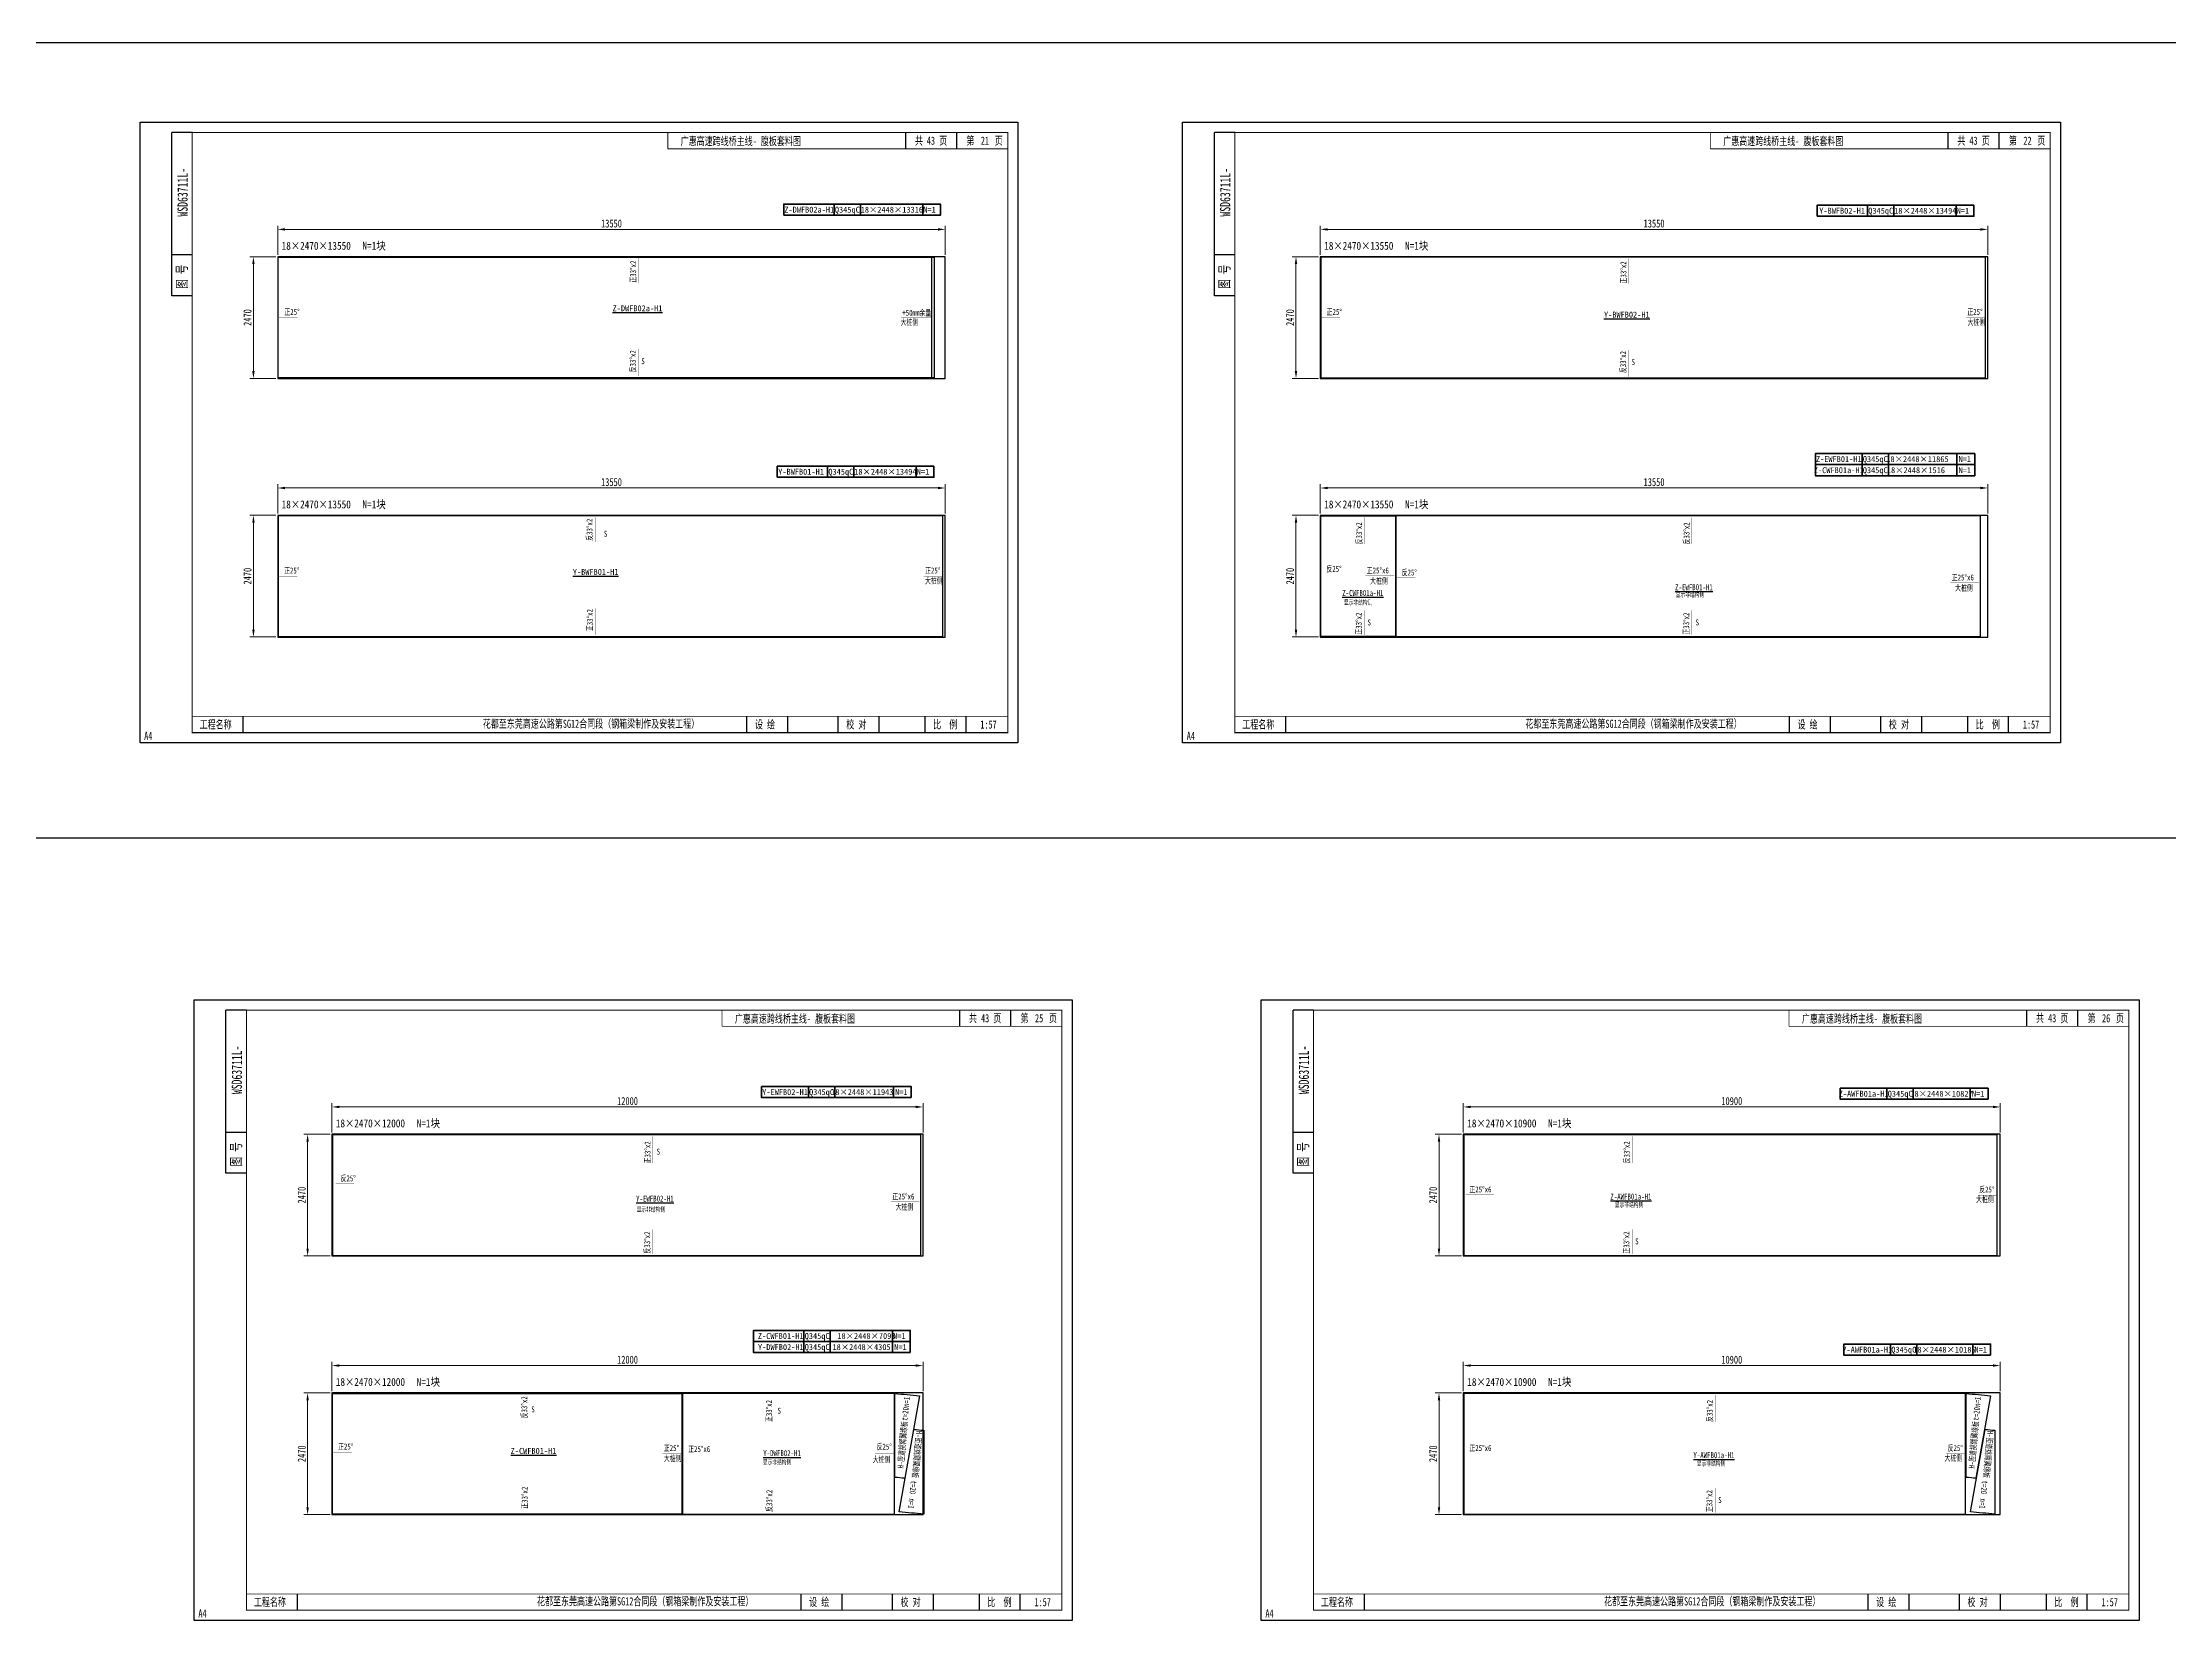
# Model space of a CAD drawing. Extents: x 1629247 to 2251351, y -601856 to -65897.
# Drawn here: x 1888018 to 1931191, y -531336 to -499301 of the extents above; entities that cross this region are included whole.
import ezdxf
from ezdxf.enums import TextEntityAlignment as Align

# ---------------------------------------------------------------- set-up
doc = ezdxf.new("R2010")
doc.units = 0
doc.header["$LTSCALE"] = 2
doc.header["$MEASUREMENT"] = 0
doc.header["$PDMODE"] = 35
doc.header["$PDSIZE"] = 50
doc.linetypes.add('PHANTOM', pattern=[63.5, 31.75, -6.35, 6.35, -6.35, 6.35, -6.35])
doc.layers.get('0').update_dxf_attribs({"linetype": 'CONTINUOUS'})
doc.layers.get('Defpoints').update_dxf_attribs({"linetype": 'CONTINUOUS'})
doc.layers.add('1图框轮廓', color=7, linetype='CONTINUOUS', lineweight=35)
doc.layers.add('标注层', color=3, linetype='CONTINUOUS', lineweight=13)
for name, color, linetype in [('A3', 7, 'CONTINUOUS'), ('txt', 4, 'CONTINUOUS'), ('顶板', 1, 'CONTINUOUS')]:
    doc.layers.add(name, color=color, linetype=linetype)
doc.styles.add('仿宋', font='仿宋_GB2312_1.ttf', dxfattribs={"width": 0.7})
doc.dimstyles.new('标准标注样式-60', dxfattribs={"dimscale": 60, "dimtxt": 2.7, "dimasz": 2.5, "dimexe": 1.25, "dimexo": 0.625, "dimtad": 1, "dimdec": 0, "dimdsep": 46, "dimtxsty": '仿宋', "dimcen": 2.5, "dimclrd": 3, "dimclre": 3, "dimclrt": 4, "dimazin": 0, "dimtfac": 1, "dimtdec": 0, "dimtmove": 0, "dimatfit": 3, "dimfxl": 1.25, "dimlwd": 13, "dimlwe": 13, "dimarcsym": 0})

# ---------------------------------------------------------------- blocks, each defined once
blk = doc.blocks.new('tukuangA4-')
at = {"layer": 'A3'}
for p, q in [((537, 7565), (537, 10327)), ((882, 10327), (537, 10327)), ((12951, 10051), (12951, 10327)), ((13814, 10051), (13814, 10327)), ((882, 8256), (537, 8256)), ((882, 7565), (537, 7565)), ((1745, 173), (1745, 449)), ((10266, 173), (10266, 449)), ((10957, 173), (10957, 449)), ((11811, 173), (11811, 449)), ((12502, 173), (12502, 449)), ((13280, 173), (13280, 449)), ((13971, 173), (13971, 449))]:
    blk.add_line(p, q, dxfattribs=at)
blk.add_lwpolyline([(14850, 10500), (14850, 0), (0, 0), (0, 10500)], close=True, dxfattribs=at)
for points, const_width in [([(882, 10327), (14677, 10327), (14677, 173), (882, 173), (882, 10327)], 17.3), ([(8927, 10051), (8927, 10327)], 13.8), ([(8927, 10051), (14677, 10051)], 13.8), ([(882, 449), (14677, 449)], 13.8)]:
    blk.add_lwpolyline(points, dxfattribs=dict(at, const_width=const_width))
at = {"layer": 'A3', "color": 7, "linetype": 'Continuous', "style": '仿宋', "width": 0.7}
for s, p in [('共    页', (13106, 10120)), ('第     页', (13977, 10120)), ('工程名称', (1009, 242)), ('花都至东莞高速公路第SG12合同段（钢箱梁制作及安装工程）', (5798, 255)), ('设 绘', (10401, 242)), ('校 对', (11946, 242)), ('比  例', (13415, 242))]:
    blk.add_text(s, height=138.1, dxfattribs=at).set_placement(p)
blk.add_text('WSD63711L-', height=172.6, rotation=90, dxfattribs=at).set_placement((806, 9316), align=Align.CENTER)
blk.add_text('图 号', height=172.6, rotation=90, dxfattribs=at).set_placement((793, 7681))
blk.add_text('A4', height=138.1, dxfattribs=at).set_placement((139, 50), align=Align.CENTER)
blk = doc.blocks.new('*D349')
at = {"color": 3, "lineweight": 13, "ltscale": 3}
for p, q in [((1892792, -503612), (1892792, -503020)), ((1906342, -503612), (1906342, -503020))]:
    blk.add_line(p, q, dxfattribs=at)
at = {"color": 3, "linetype": 'ByBlock', "lineweight": 13, "ltscale": 3}
blk.add_line((1906192, -503095), (1892942, -503095), dxfattribs=at)
at = {"color": 3, "ltscale": 3}
for points in [[(1892942, -503070), (1892942, -503120), (1892792, -503095)], [(1906192, -503070), (1906192, -503120), (1906342, -503095)]]:
    blk.add_solid(points, dxfattribs=at)
at = {"layer": 'Defpoints', "color": 0, "ltscale": 3}
for p in [(1892792, -503095), (1892792, -503650), (1906342, -503650)]:
    blk.add_point(p, dxfattribs=at)
at = {"color": 4, "ltscale": 3, "insert": (1899567, -502976), "char_height": 162, "attachment_point": 5, "style": '仿宋'}
blk.add_mtext('13550', dxfattribs=at)
blk = doc.blocks.new('*D350')
at = {"color": 3, "lineweight": 13, "ltscale": 3}
for p, q in [((1892754, -503650), (1892224, -503650)), ((1892754, -506120), (1892224, -506120))]:
    blk.add_line(p, q, dxfattribs=at)
at = {"color": 3, "linetype": 'ByBlock', "lineweight": 13, "ltscale": 3}
blk.add_line((1892299, -503800), (1892299, -505970), dxfattribs=at)
at = {"color": 3, "ltscale": 3}
for points in [[(1892274, -503800), (1892324, -503800), (1892299, -503650)], [(1892274, -505970), (1892324, -505970), (1892299, -506120)]]:
    blk.add_solid(points, dxfattribs=at)
at = {"layer": 'Defpoints', "color": 0, "ltscale": 3}
for p in [(1892792, -503650), (1892299, -506120), (1892792, -506120)]:
    blk.add_point(p, dxfattribs=at)
at = {"color": 4, "ltscale": 3, "insert": (1892180, -504885), "char_height": 162, "attachment_point": 5, "rotation": 90, "style": '仿宋'}
blk.add_mtext('2470', dxfattribs=at)
blk = doc.blocks.new('*D351')
at = {"color": 3, "lineweight": 13, "ltscale": 3}
for p, q in [((1892792, -508863), (1892792, -508270)), ((1906342, -508863), (1906342, -508270))]:
    blk.add_line(p, q, dxfattribs=at)
at = {"color": 3, "linetype": 'ByBlock', "lineweight": 13, "ltscale": 3}
blk.add_line((1906192, -508345), (1892942, -508345), dxfattribs=at)
at = {"color": 3, "ltscale": 3}
for points in [[(1892942, -508320), (1892942, -508370), (1892792, -508345)], [(1906192, -508320), (1906192, -508370), (1906342, -508345)]]:
    blk.add_solid(points, dxfattribs=at)
at = {"layer": 'Defpoints', "color": 0, "ltscale": 3}
for p in [(1892792, -508345), (1892792, -508900), (1906342, -508900)]:
    blk.add_point(p, dxfattribs=at)
at = {"color": 4, "ltscale": 3, "insert": (1899567, -508226), "char_height": 162, "attachment_point": 5, "style": '仿宋'}
blk.add_mtext('13550', dxfattribs=at)
blk = doc.blocks.new('*D352')
at = {"color": 3, "lineweight": 13, "ltscale": 3}
for p, q in [((1892754, -508900), (1892224, -508900)), ((1892754, -511370), (1892224, -511370))]:
    blk.add_line(p, q, dxfattribs=at)
at = {"color": 3, "linetype": 'ByBlock', "lineweight": 13, "ltscale": 3}
blk.add_line((1892299, -509050), (1892299, -511220), dxfattribs=at)
at = {"color": 3, "ltscale": 3}
for points in [[(1892274, -509050), (1892324, -509050), (1892299, -508900)], [(1892274, -511220), (1892324, -511220), (1892299, -511370)]]:
    blk.add_solid(points, dxfattribs=at)
at = {"layer": 'Defpoints', "color": 0, "ltscale": 3}
for p in [(1892792, -508900), (1892299, -511370), (1892792, -511370)]:
    blk.add_point(p, dxfattribs=at)
at = {"color": 4, "ltscale": 3, "insert": (1892180, -510135), "char_height": 162, "attachment_point": 5, "rotation": 90, "style": '仿宋'}
blk.add_mtext('2470', dxfattribs=at)
blk = doc.blocks.new('*D353')
at = {"color": 3, "lineweight": 13, "ltscale": 3}
for p, q in [((1913954, -503612), (1913954, -503020)), ((1927504, -503612), (1927504, -503020))]:
    blk.add_line(p, q, dxfattribs=at)
at = {"color": 3, "linetype": 'ByBlock', "lineweight": 13, "ltscale": 3}
blk.add_line((1927354, -503095), (1914104, -503095), dxfattribs=at)
at = {"color": 3, "ltscale": 3}
for points in [[(1914104, -503070), (1914104, -503120), (1913954, -503095)], [(1927354, -503070), (1927354, -503120), (1927504, -503095)]]:
    blk.add_solid(points, dxfattribs=at)
at = {"layer": 'Defpoints', "color": 0, "ltscale": 3}
for p in [(1913954, -503095), (1913954, -503650), (1927504, -503650)]:
    blk.add_point(p, dxfattribs=at)
at = {"color": 4, "ltscale": 3, "insert": (1920729, -502976), "char_height": 162, "attachment_point": 5, "style": '仿宋'}
blk.add_mtext('13550', dxfattribs=at)
blk = doc.blocks.new('*D354')
at = {"color": 3, "lineweight": 13, "ltscale": 3}
for p, q in [((1913916, -503650), (1913386, -503650)), ((1913916, -506120), (1913386, -506120))]:
    blk.add_line(p, q, dxfattribs=at)
at = {"color": 3, "linetype": 'ByBlock', "lineweight": 13, "ltscale": 3}
blk.add_line((1913461, -503800), (1913461, -505970), dxfattribs=at)
at = {"color": 3, "ltscale": 3}
for points in [[(1913436, -503800), (1913486, -503800), (1913461, -503650)], [(1913436, -505970), (1913486, -505970), (1913461, -506120)]]:
    blk.add_solid(points, dxfattribs=at)
at = {"layer": 'Defpoints', "color": 0, "ltscale": 3}
for p in [(1913954, -503650), (1913461, -506120), (1913954, -506120)]:
    blk.add_point(p, dxfattribs=at)
at = {"color": 4, "ltscale": 3, "insert": (1913342, -504885), "char_height": 162, "attachment_point": 5, "rotation": 90, "style": '仿宋'}
blk.add_mtext('2470', dxfattribs=at)
blk = doc.blocks.new('*D355')
at = {"color": 3, "lineweight": 13, "ltscale": 3}
for p, q in [((1913954, -508863), (1913954, -508270)), ((1927504, -508863), (1927504, -508270))]:
    blk.add_line(p, q, dxfattribs=at)
at = {"color": 3, "linetype": 'ByBlock', "lineweight": 13, "ltscale": 3}
blk.add_line((1927354, -508345), (1914104, -508345), dxfattribs=at)
at = {"color": 3, "ltscale": 3}
for points in [[(1914104, -508320), (1914104, -508370), (1913954, -508345)], [(1927354, -508320), (1927354, -508370), (1927504, -508345)]]:
    blk.add_solid(points, dxfattribs=at)
at = {"layer": 'Defpoints', "color": 0, "ltscale": 3}
for p in [(1913954, -508345), (1913954, -508900), (1927504, -508900)]:
    blk.add_point(p, dxfattribs=at)
at = {"color": 4, "ltscale": 3, "insert": (1920729, -508226), "char_height": 162, "attachment_point": 5, "style": '仿宋'}
blk.add_mtext('13550', dxfattribs=at)
blk = doc.blocks.new('*D356')
at = {"color": 3, "lineweight": 13, "ltscale": 3}
for p, q in [((1913916, -508900), (1913386, -508900)), ((1913916, -511370), (1913386, -511370))]:
    blk.add_line(p, q, dxfattribs=at)
at = {"color": 3, "linetype": 'ByBlock', "lineweight": 13, "ltscale": 3}
blk.add_line((1913461, -509050), (1913461, -511220), dxfattribs=at)
at = {"color": 3, "ltscale": 3}
for points in [[(1913436, -509050), (1913486, -509050), (1913461, -508900)], [(1913436, -511220), (1913486, -511220), (1913461, -511370)]]:
    blk.add_solid(points, dxfattribs=at)
at = {"layer": 'Defpoints', "color": 0, "ltscale": 3}
for p in [(1913954, -508900), (1913461, -511370), (1913954, -511370)]:
    blk.add_point(p, dxfattribs=at)
at = {"color": 4, "ltscale": 3, "insert": (1913342, -510135), "char_height": 162, "attachment_point": 5, "rotation": 90, "style": '仿宋'}
blk.add_mtext('2470', dxfattribs=at)
blk = doc.blocks.new('*D365')
at = {"color": 3, "lineweight": 13, "ltscale": 3}
for p, q in [((1893892, -521429), (1893892, -520836)), ((1905892, -521429), (1905892, -520836))]:
    blk.add_line(p, q, dxfattribs=at)
at = {"color": 3, "linetype": 'ByBlock', "lineweight": 13, "ltscale": 3}
blk.add_line((1905742, -520911), (1894042, -520911), dxfattribs=at)
at = {"color": 3, "ltscale": 3}
for points in [[(1894042, -520886), (1894042, -520936), (1893892, -520911)], [(1905742, -520886), (1905742, -520936), (1905892, -520911)]]:
    blk.add_solid(points, dxfattribs=at)
at = {"layer": 'Defpoints', "color": 0, "ltscale": 3}
for p in [(1893892, -520911), (1893892, -521466), (1905892, -521466)]:
    blk.add_point(p, dxfattribs=at)
at = {"color": 4, "ltscale": 3, "insert": (1899892, -520792), "char_height": 162, "attachment_point": 5, "style": '仿宋'}
blk.add_mtext('12000', dxfattribs=at)
blk = doc.blocks.new('*D366')
at = {"color": 3, "lineweight": 13, "ltscale": 3}
for p, q in [((1893854, -521466), (1893324, -521466)), ((1893854, -523936), (1893324, -523936))]:
    blk.add_line(p, q, dxfattribs=at)
at = {"color": 3, "linetype": 'ByBlock', "lineweight": 13, "ltscale": 3}
blk.add_line((1893399, -521616), (1893399, -523786), dxfattribs=at)
at = {"color": 3, "ltscale": 3}
for points in [[(1893374, -521616), (1893424, -521616), (1893399, -521466)], [(1893374, -523786), (1893424, -523786), (1893399, -523936)]]:
    blk.add_solid(points, dxfattribs=at)
at = {"layer": 'Defpoints', "color": 0, "ltscale": 3}
for p in [(1893892, -521466), (1893399, -523936), (1893892, -523936)]:
    blk.add_point(p, dxfattribs=at)
at = {"color": 4, "ltscale": 3, "insert": (1893280, -522701), "char_height": 162, "attachment_point": 5, "rotation": 90, "style": '仿宋'}
blk.add_mtext('2470', dxfattribs=at)
blk = doc.blocks.new('*D367')
at = {"color": 3, "lineweight": 13, "ltscale": 3}
for p, q in [((1893892, -526679), (1893892, -526086)), ((1905892, -526679), (1905892, -526086))]:
    blk.add_line(p, q, dxfattribs=at)
at = {"color": 3, "linetype": 'ByBlock', "lineweight": 13, "ltscale": 3}
blk.add_line((1905742, -526161), (1894042, -526161), dxfattribs=at)
at = {"color": 3, "ltscale": 3}
for points in [[(1894042, -526136), (1894042, -526186), (1893892, -526161)], [(1905742, -526136), (1905742, -526186), (1905892, -526161)]]:
    blk.add_solid(points, dxfattribs=at)
at = {"layer": 'Defpoints', "color": 0, "ltscale": 3}
for p in [(1893892, -526161), (1893892, -526717), (1905892, -526717)]:
    blk.add_point(p, dxfattribs=at)
at = {"color": 4, "ltscale": 3, "insert": (1899892, -526043), "char_height": 162, "attachment_point": 5, "style": '仿宋'}
blk.add_mtext('12000', dxfattribs=at)
blk = doc.blocks.new('*D368')
at = {"color": 3, "lineweight": 13, "ltscale": 3}
for p, q in [((1893854, -526717), (1893324, -526717)), ((1893854, -529187), (1893324, -529187))]:
    blk.add_line(p, q, dxfattribs=at)
at = {"color": 3, "linetype": 'ByBlock', "lineweight": 13, "ltscale": 3}
blk.add_line((1893399, -526867), (1893399, -529037), dxfattribs=at)
at = {"color": 3, "ltscale": 3}
for points in [[(1893374, -526867), (1893424, -526867), (1893399, -526717)], [(1893374, -529037), (1893424, -529037), (1893399, -529187)]]:
    blk.add_solid(points, dxfattribs=at)
at = {"layer": 'Defpoints', "color": 0, "ltscale": 3}
for p in [(1893892, -526717), (1893399, -529187), (1893892, -529187)]:
    blk.add_point(p, dxfattribs=at)
at = {"color": 4, "ltscale": 3, "insert": (1893280, -527952), "char_height": 162, "attachment_point": 5, "rotation": 90, "style": '仿宋'}
blk.add_mtext('2470', dxfattribs=at)
blk = doc.blocks.new('*D369')
at = {"color": 3, "lineweight": 13, "ltscale": 3}
for p, q in [((1916857, -521429), (1916857, -520836)), ((1927757, -521429), (1927757, -520836))]:
    blk.add_line(p, q, dxfattribs=at)
at = {"color": 3, "linetype": 'ByBlock', "lineweight": 13, "ltscale": 3}
blk.add_line((1927607, -520911), (1917007, -520911), dxfattribs=at)
at = {"color": 3, "ltscale": 3}
for points in [[(1917007, -520886), (1917007, -520936), (1916857, -520911)], [(1927607, -520886), (1927607, -520936), (1927757, -520911)]]:
    blk.add_solid(points, dxfattribs=at)
at = {"layer": 'Defpoints', "color": 0, "ltscale": 3}
for p in [(1916857, -520911), (1916857, -521466), (1927757, -521466)]:
    blk.add_point(p, dxfattribs=at)
at = {"color": 4, "ltscale": 3, "insert": (1922307, -520792), "char_height": 162, "attachment_point": 5, "style": '仿宋'}
blk.add_mtext('10900', dxfattribs=at)
blk = doc.blocks.new('*D370')
at = {"color": 3, "lineweight": 13, "ltscale": 3}
for p, q in [((1916820, -521466), (1916289, -521466)), ((1916820, -523936), (1916289, -523936))]:
    blk.add_line(p, q, dxfattribs=at)
at = {"color": 3, "linetype": 'ByBlock', "lineweight": 13, "ltscale": 3}
blk.add_line((1916364, -521616), (1916364, -523786), dxfattribs=at)
at = {"color": 3, "ltscale": 3}
for points in [[(1916339, -521616), (1916389, -521616), (1916364, -521466)], [(1916339, -523786), (1916389, -523786), (1916364, -523936)]]:
    blk.add_solid(points, dxfattribs=at)
at = {"layer": 'Defpoints', "color": 0, "ltscale": 3}
for p in [(1916857, -521466), (1916364, -523936), (1916857, -523936)]:
    blk.add_point(p, dxfattribs=at)
at = {"color": 4, "ltscale": 3, "insert": (1916246, -522701), "char_height": 162, "attachment_point": 5, "rotation": 90, "style": '仿宋'}
blk.add_mtext('2470', dxfattribs=at)
blk = doc.blocks.new('*D371')
at = {"color": 3, "lineweight": 13, "ltscale": 3}
for p, q in [((1916857, -526679), (1916857, -526086)), ((1927757, -526679), (1927757, -526086))]:
    blk.add_line(p, q, dxfattribs=at)
at = {"color": 3, "linetype": 'ByBlock', "lineweight": 13, "ltscale": 3}
blk.add_line((1927607, -526161), (1917007, -526161), dxfattribs=at)
at = {"color": 3, "ltscale": 3}
for points in [[(1917007, -526136), (1917007, -526186), (1916857, -526161)], [(1927607, -526136), (1927607, -526186), (1927757, -526161)]]:
    blk.add_solid(points, dxfattribs=at)
at = {"layer": 'Defpoints', "color": 0, "ltscale": 3}
for p in [(1916857, -526161), (1916857, -526717), (1927757, -526717)]:
    blk.add_point(p, dxfattribs=at)
at = {"color": 4, "ltscale": 3, "insert": (1922307, -526043), "char_height": 162, "attachment_point": 5, "style": '仿宋'}
blk.add_mtext('10900', dxfattribs=at)
blk = doc.blocks.new('*D372')
at = {"color": 3, "lineweight": 13, "ltscale": 3}
for p, q in [((1916820, -526717), (1916289, -526717)), ((1916820, -529187), (1916289, -529187))]:
    blk.add_line(p, q, dxfattribs=at)
at = {"color": 3, "linetype": 'ByBlock', "lineweight": 13, "ltscale": 3}
blk.add_line((1916364, -526867), (1916364, -529037), dxfattribs=at)
at = {"color": 3, "ltscale": 3}
for points in [[(1916339, -526867), (1916389, -526867), (1916364, -526717)], [(1916339, -529037), (1916389, -529037), (1916364, -529187)]]:
    blk.add_solid(points, dxfattribs=at)
at = {"layer": 'Defpoints', "color": 0, "ltscale": 3}
for p in [(1916857, -526717), (1916364, -529187), (1916857, -529187)]:
    blk.add_point(p, dxfattribs=at)
at = {"color": 4, "ltscale": 3, "insert": (1916246, -527952), "char_height": 162, "attachment_point": 5, "rotation": 90, "style": '仿宋'}
blk.add_mtext('2470', dxfattribs=at)

msp = doc.modelspace()

# ---------------------------------------------------------------- linework, layer by layer
at = {"color": 8, "ltscale": 3}
for p, q in [((1852530.5, -499301.2), (2049720.8, -499301.2)), ((1852530.5, -515450.2), (2049720.8, -515450.2))]:
    msp.add_line(p, q, dxfattribs=at)
at = {"color": 3, "ltscale": 3}
msp.add_line((1906067.7, -506110), (1906067.7, -503662), dxfattribs=at)
at = {"color": 8, "ltscale": 3}
for points in [[(1892791.8, -506120), (1906341.8, -506120), (1906341.8, -503650), (1892791.8, -503650)], [(1913953.8, -506120), (1927503.8, -506120), (1927503.8, -503650), (1913953.8, -503650)], [(1892791.8, -511370.2), (1906341.8, -511370.2), (1906341.8, -508900.2), (1892791.8, -508900.2)], [(1913953.8, -511370.2), (1927503.8, -511370.2), (1927503.8, -508900.2), (1913953.8, -508900.2)], [(1893891.8, -523936.3), (1905891.8, -523936.3), (1905891.8, -521466.3), (1893891.8, -521466.3)], [(1916857.3, -523936.3), (1927757.3, -523936.3), (1927757.3, -521466.3), (1916857.3, -521466.3)], [(1893891.8, -529186.6), (1905891.8, -529186.6), (1905891.8, -526716.6), (1893891.8, -526716.6)], [(1916857.3, -529186.6), (1927757.3, -529186.6), (1927757.3, -526716.6), (1916857.3, -526716.6)]]:
    msp.add_lwpolyline(points, close=True, dxfattribs=at)
at = {"color": 1, "ltscale": 3}
for points in [[(1906067.7, -506110), (1892801.8, -506110), (1892801.8, -503662), (1906067.7, -503662), (1906117.7, -503662), (1906117.7, -506110)], [(1913963.8, -506110), (1927457.8, -506110), (1927457.8, -503662), (1913963.8, -503662)], [(1892801.8, -511360.2), (1906295.8, -511360.2), (1906295.8, -508912.2), (1892801.8, -508912.2)], [(1913963.8, -508912.2), (1915480, -508912.2), (1915480, -511360.2), (1913963.8, -511360.2)], [(1915490, -511360.2), (1927354.7, -511360.2), (1927354.7, -508912.2), (1915490, -508912.2)], [(1893901.8, -523926.3), (1905845.2, -523926.1), (1905845.2, -521478.1), (1893901.8, -521478.3)], [(1916867.3, -523926.3), (1927694.6, -523926.3), (1927694.6, -521478.3), (1916867.3, -521478.3)], [(1893901.8, -526728.6), (1900995.3, -526728.6), (1900995.3, -529176.6), (1893901.8, -529176.6)], [(1901005.3, -529176.6), (1905310.2, -529176.6), (1905310.2, -526728.6), (1901005.3, -526728.6)], [(1916867.3, -529176.6), (1927053.1, -529176.6), (1927053.1, -526728.6), (1916867.3, -526728.6)]]:
    msp.add_lwpolyline(points, close=True, dxfattribs=at)
at = {"layer": '1图框轮廓', "color": 30, "ltscale": 3}
for p, q in [((1904086.8, -502807.3), (1904086.8, -502582.3)), ((1904621.3, -502807.3), (1904621.3, -502582.3)), ((1905884.3, -502807.3), (1905884.3, -502582.3)), ((1925062.9, -502828.6), (1925062.9, -502603.6)), ((1925597.4, -502828.6), (1925597.4, -502603.6)), ((1926860.4, -502828.6), (1926860.4, -502603.6)), ((1924951.4, -507870.5), (1924951.4, -507645.5)), ((1925485.9, -507645.5), (1925485.9, -507870.5)), ((1926877.9, -507645.5), (1926877.9, -507870.5)), ((1903954.9, -508127.9), (1903954.9, -507902.9)), ((1904489.4, -508127.9), (1904489.4, -507902.9)), ((1905752.4, -508127.9), (1905752.4, -507902.9)), ((1924951.4, -508095.5), (1924951.4, -507870.5)), ((1925485.9, -507870.5), (1925485.9, -508095.5)), ((1926877.9, -507870.5), (1926877.9, -508095.5)), ((1903563.3, -520496.1), (1903563.3, -520721.1)), ((1904097.8, -520721.1), (1904097.8, -520496.1)), ((1905291.2, -520496.1), (1905291.2, -520721.1)), ((1925457.3, -520530.3), (1925457.3, -520755.3)), ((1925991.8, -520755.3), (1925991.8, -520530.3)), ((1927148.5, -520530.3), (1927148.5, -520755.3)), ((1903474.4, -525673.7), (1903474.4, -525448.7)), ((1903474.4, -525673.7), (1903474.4, -525898.7)), ((1904008.9, -525673.7), (1904008.9, -525448.7)), ((1904008.9, -525898.7), (1904008.9, -525673.7)), ((1905271.9, -525673.7), (1905271.9, -525448.7)), ((1905271.9, -525673.7), (1905271.9, -525898.7)), ((1925530.3, -525726), (1925530.3, -525951)), ((1926064.8, -525951), (1926064.8, -525726)), ((1927201, -525726), (1927201, -525951))]:
    msp.add_line(p, q, dxfattribs=at)
for points in [[(1903063.4, -502807.3), (1906244.3, -502807.3), (1906244.3, -502582.3), (1903063.4, -502582.3)], [(1924039.5, -502828.6), (1927220.4, -502828.6), (1927220.4, -502603.6), (1924039.5, -502603.6)], [(1927237.9, -507870.5), (1924003.6, -507870.5), (1924003.6, -507645.5), (1927237.9, -507645.5)], [(1902931.6, -508127.9), (1906112.4, -508127.9), (1906112.4, -507902.9), (1902931.6, -507902.9)], [(1927237.9, -508095.5), (1924003.6, -508095.5), (1924003.6, -507870.5), (1927237.9, -507870.5)], [(1905651.2, -520721.1), (1902615, -520721.1), (1902615, -520496.1), (1905651.2, -520496.1)], [(1927508.5, -520755.3), (1924509, -520755.3), (1924509, -520530.3), (1927508.5, -520530.3)], [(1902451, -525673.7), (1905631.9, -525673.7), (1905631.9, -525448.7), (1902451, -525448.7)], [(1905631.9, -525898.7), (1902451, -525898.7), (1902451, -525673.7), (1905631.9, -525673.7)], [(1927561, -525951), (1924582, -525951), (1924582, -525726), (1927561, -525726)]]:
    msp.add_lwpolyline(points, close=True, dxfattribs=at)
at = {"layer": '标注层', "color": 42}
for points in [[(1900116, -503673.4, 0, 25, 0), (1900116, -503748.2, 5, 5, 0), (1900116, -504179.3, 5, 5, 0)], [(1920216.8, -503690, 0, 25, 0), (1920216.8, -503764.8, 5, 5, 0), (1920216.8, -504195.9, 5, 5, 0)], [(1892801.8, -504886, 0, 25, 0), (1892876.6, -504886, 5, 5, 0), (1893193.1, -504886, 5, 5, 0)], [(1906067.7, -504886, 0, 25, 0), (1905992.9, -504886, 5, 5, 0), (1905441, -504886, 5, 5, 0)], [(1913963.8, -504886, 0, 25, 0), (1914038.6, -504886, 5, 5, 0), (1914355.2, -504886, 5, 5, 0)], [(1927457.8, -504886, 0, 25, 0), (1927383, -504886, 5, 5, 0), (1927066.5, -504886, 5, 5, 0)], [(1900116, -506072.9, 0, 25, 0), (1900116, -505998.1, 5, 5, 0), (1900116, -505524.5, 5, 5, 0)], [(1920216.8, -506089.5, 0, 25, 0), (1920216.8, -506014.7, 5, 5, 0), (1920216.8, -505541.1, 5, 5, 0)], [(1899236.2, -508936.5, 0, 25, 0), (1899236.2, -509011.3, 5, 5, 0), (1899236.2, -509442.4, 5, 5, 0)], [(1914850.4, -508936.5, 0, 25, 0), (1914850.4, -509011.3, 5, 5, 0), (1914850.4, -509484.9, 5, 5, 0)], [(1921497.6, -508936.5, 0, 25, 0), (1921497.6, -509011.3, 5, 5, 0), (1921497.6, -509484.9, 5, 5, 0)], [(1892801.8, -510136.2, 0, 25, 0), (1892876.6, -510136.2, 5, 5, 0), (1893193.1, -510136.2, 5, 5, 0)], [(1906295.8, -510136.2, 0, 25, 0), (1906221, -510136.2, 5, 5, 0), (1905904.4, -510136.2, 5, 5, 0)], [(1913963.8, -510104.8, 0, 25, 0), (1914038.6, -510104.8, 5, 5, 0), (1914355.2, -510104.8, 5, 5, 0)], [(1915458.7, -510113.1, 0, 25, 0), (1915383.8, -510113.1, 5, 5, 0), (1914867.9, -510113.1, 5, 5, 0)], [(1915490, -510167.7, 0, 25, 0), (1915564.9, -510167.7, 5, 5, 0), (1915881.4, -510167.7, 5, 5, 0)], [(1927333.4, -510255.7, 0, 25, 0), (1927258.5, -510255.7, 5, 5, 0), (1926742.6, -510255.7, 5, 5, 0)], [(1899236.2, -511336, 0, 25, 0), (1899236.2, -511261.2, 5, 5, 0), (1899236.2, -510787.6, 5, 5, 0)], [(1914850.4, -511336, 0, 25, 0), (1914850.4, -511261.2, 5, 5, 0), (1914850.4, -510830.1, 5, 5, 0)], [(1921497.6, -511336, 0, 25, 0), (1921497.6, -511261.2, 5, 5, 0), (1921497.6, -510830.1, 5, 5, 0)], [(1900407.5, -521502.5, 0, 25, 0), (1900407.5, -521577.4, 5, 5, 0), (1900407.5, -522050.9, 5, 5, 0)], [(1920283.9, -521502.5, 0, 25, 0), (1920283.9, -521577.4, 5, 5, 0), (1920283.9, -522050.9, 5, 5, 0)], [(1893952.1, -522467.4, 0, 25, 0), (1894026.9, -522467.4, 5, 5, 0), (1894343.5, -522467.4, 5, 5, 0)], [(1905829.6, -522821.7, 0, 25, 0), (1905754.8, -522821.7, 5, 5, 0), (1905238.8, -522821.7, 5, 5, 0)], [(1916888.7, -522679.1, 0, 25, 0), (1916963.5, -522679.1, 5, 5, 0), (1917479.5, -522679.1, 5, 5, 0)], [(1927694.6, -522702.3, 0, 25, 0), (1927619.8, -522702.3, 5, 5, 0), (1927303.2, -522702.3, 5, 5, 0)], [(1900407.5, -523902, 0, 25, 0), (1900407.5, -523827.2, 5, 5, 0), (1900407.5, -523396.2, 5, 5, 0)], [(1920283.9, -523902, 0, 25, 0), (1920283.9, -523827.2, 5, 5, 0), (1920283.9, -523396.2, 5, 5, 0)], [(1897913.5, -526752.8, 0, 25, 0), (1897913.5, -526827.6, 5, 5, 0), (1897913.5, -527258.7, 5, 5, 0)], [(1902879.9, -526765.6, 0, 25, 0), (1902879.9, -526840.5, 5, 5, 0), (1902879.9, -527314, 5, 5, 0)], [(1921968.8, -526752.8, 0, 25, 0), (1921968.8, -526827.6, 5, 5, 0), (1921968.8, -527301.2, 5, 5, 0)], [(1893901.8, -527921.1, 0, 25, 0), (1893976.7, -527921.1, 5, 5, 0), (1894293.2, -527921.1, 5, 5, 0)], [(1900995.3, -527952.6, 0, 25, 0), (1900920.5, -527952.6, 5, 5, 0), (1900604, -527952.6, 5, 5, 0)], [(1901031.7, -527949.9, 0, 25, 0), (1901106.5, -527949.9, 5, 5, 0), (1901622.4, -527949.9, 5, 5, 0)], [(1905310.2, -527952.6, 0, 25, 0), (1905235.4, -527952.6, 5, 5, 0), (1904918.9, -527952.6, 5, 5, 0)], [(1916888.7, -527929.4, 0, 25, 0), (1916963.5, -527929.4, 5, 5, 0), (1917479.5, -527929.4, 5, 5, 0)], [(1927053.1, -527952.6, 0, 25, 0), (1926978.3, -527952.6, 5, 5, 0), (1926661.7, -527952.6, 5, 5, 0)], [(1897913.5, -529152.3, 0, 25, 0), (1897913.5, -529077.5, 5, 5, 0), (1897913.5, -528603.9, 5, 5, 0)], [(1902879.9, -529165.1, 0, 25, 0), (1902879.9, -529090.3, 5, 5, 0), (1902879.9, -528659.3, 5, 5, 0)], [(1921968.8, -529152.3, 0, 25, 0), (1921968.8, -529077.5, 5, 5, 0), (1921968.8, -528646.5, 5, 5, 0)]]:
    msp.add_lwpolyline(points, format="xyseb", dxfattribs=at)
at = {"layer": '顶板', "color": 7}
for points in [[(1905519.4, -528448.6, 0.0003846), (1905320.2, -528431), (1905320.2, -526728.6, -0.00095), (1905818.3, -526772.6)], [(1927262.3, -528448.6, 0.0003846), (1927063.1, -528431), (1927063.1, -526728.6, -0.00095), (1927561.1, -526772.6)], [(1905706.3, -527456.9, 0.0003846), (1905905.5, -527474.5), (1905905.5, -529176.9, -0.00095), (1905407.4, -529132.9)], [(1927449.1, -527456.9, 0.0003846), (1927648.4, -527474.5), (1927648.4, -529176.9, -0.00095), (1927150.3, -529132.9)]]:
    msp.add_lwpolyline(points, format="xyb", close=True, dxfattribs=at)

# ---------------------------------------------------------------- block references
at = {"color": 8, "xscale": 1.19999999999709, "zscale": 1.2}
for p, yscale in [((1889997.7, -513520), 1.200000000000728), ((1911159.7, -513520), 1.200000000000728), ((1891097.7, -531336.3), 1.200000000000728), ((1912756.3, -531336.3), 1.19999999999709)]:
    msp.add_blockref('tukuangA4-', p, dxfattribs=dict(at, yscale=yscale))

# ---------------------------------------------------------------- texts
at = {"color": 7, "style": '仿宋', "width": 0.85}
for s, p in [('Z-DWFB02a-H1', (1903581, -502694.8)), ('Q345qC', (1904354.1, -502694.8)), ('N=1 ', (1906064.3, -502694.8)), ('Y-BWFB02-H1', (1924546.1, -502716.1)), ('Q345qC', (1925330.2, -502716.1)), ('N=1 ', (1927040.4, -502716.1)), ('Z-EWFB01-H1', (1924478.4, -507758)), ('Q345qC', (1925218.7, -507758)), ('18×2448×11865', (1926075.9, -507758)), ('N=1 ', (1927078.9, -507758)), ('Y-BWFB01-H1', (1903414.9, -508015.4)), ('Q345qC', (1904222.2, -508015.4)), ('N=1 ', (1905932.4, -508015.4)), ('Z-CWFB01a-H1', (1924478.4, -507983)), ('Q345qC', (1925218.7, -507983)), ('18×2448×1516', (1926045, -507983)), ('N=1 ', (1927078.9, -507983)), ('Y-EWFB02-H1', (1903089.8, -520608.6)), ('Q345qC', (1903830.5, -520608.6)), ('18×2448×11943', (1904657.5, -520608.6)), ('N=1 ', (1905492.3, -520608.6)), ('Z-AWFB01a-H1', (1924983.8, -520642.8)), ('Q345qC', (1925724.6, -520642.8)), ('18×2448×10827', (1926564, -520642.8)), ('N=1 ', (1927349.6, -520642.8)), ('Y-DWFB02-H1', (1903004.6, -525786.2)), ('Z-CWFB01-H1', (1903002.7, -525561.2)), ('Q345qC', (1903741.6, -525561.2)), ('Q345qC', (1903741.6, -525786.2)), ('18×2448×4305', (1904642.8, -525786.2)), ('N=1 ', (1905451.9, -525561.2)), ('N=1 ', (1905472.9, -525786.2)), ('Y-AWFB01a-H1', (1925056.9, -525838.5)), ('Q345qC', (1925797.6, -525838.5)), ('18×2448×10186', (1926624.1, -525838.5)), ('N=1 ', (1927402.1, -525838.5))]:
    msp.add_text(s, height=121.5, dxfattribs=at).set_placement(p, align=Align.MIDDLE_CENTER)
for s, p in [('18×2448×13316', (1904625.8, -502694.8)), ('18×2448×13494', (1925601.9, -502716.1)), ('18×2448×13494', (1904493.9, -508015.4)), ('18×2448×7093', (1904151.7, -525561.2))]:
    msp.add_text(s, height=121.5, dxfattribs=at).set_placement(p, align=Align.MIDDLE_LEFT)
for s, p in [('18×2470×13550', (1892871.2, -503508.5)), ('N=1块', (1894512.1, -503508.5)), ('18×2470×13550', (1914033.3, -503508.5)), ('N=1块', (1915674.2, -503508.5)), ('18×2470×13550', (1892871.2, -508758.8)), ('N=1块', (1894512.1, -508758.8)), ('18×2470×13550', (1914033.3, -508758.8)), ('N=1块', (1915674.2, -508758.8)), ('18×2470×12000', (1893971.3, -521324.9)), ('N=1块', (1895612.2, -521324.9)), ('18×2470×10900', (1916936.7, -521324.9)), ('N=1块', (1918577.6, -521324.9)), ('18×2470×12000', (1893971.3, -526575.2)), ('N=1块', (1895612.2, -526575.2)), ('18×2470×10900', (1916936.7, -526575.2)), ('N=1块', (1918577.6, -526575.2))]:
    msp.add_text(s, height=162, dxfattribs=at).set_placement(p)
at = {"color": 6, "style": '仿宋', "width": 0.85}
for s, p in [('%%UZ-DWFB02a-H1', (1900094.8, -504696.8)), ('%%UY-BWFB02-H1', (1920176.5, -504824.6)), ('%%UY-BWFB01-H1', (1899245.7, -510048.1)), ('%%UZ-CWFB01-H1', (1897984.5, -527892.9))]:
    msp.add_text(s, height=121.5, dxfattribs=at).set_placement(p, align=Align.MIDDLE_CENTER)
at = {"color": 6, "linetype": 'PHANTOM', "ltscale": 10, "style": '仿宋', "width": 0.7}
for s, p in [('%%UZ-CWFB01a-H1', (1914400.9, -510537.8)), ('%%UZ-EWFB01-H1', (1921156.8, -510419.8)), ('%%UY-EWFB02-H1', (1900066.7, -522831.5)), ('%%UZ-AWFB01a-H1', (1919842.9, -522790.4)), ('%%UY-DWFB02-H1', (1902647.4, -528000.1)), ('%%UY-AWFB01a-H1', (1921527.9, -528040.7))]:
    msp.add_text(s, height=121.5, dxfattribs=at).set_placement(p)
at = {"color": 152, "linetype": 'PHANTOM', "ltscale": 10, "style": '仿宋', "width": 0.7}
for p in [(1914436.1, -510715.1), (1921171.8, -510557.5), (1900079.9, -523038), (1919935.8, -522943.9), (1902642, -528168.9), (1921600.2, -528196.3)]:
    msp.add_text('显示非结构侧', height=97.2, dxfattribs=at).set_placement(p)
at = {"layer": 'A3', "color": 6, "linetype": 'Continuous', "style": '仿宋', "width": 0.7}
for p in [(1900971.5, -501385.7), (1922133.5, -501385.7), (1902071.6, -519202), (1923730.2, -519202)]:
    msp.add_text('广惠高速跨线桥主线- 腹板套料图', height=165.714, dxfattribs=at).set_placement(p)
at = {"layer": 'A3', "color": 1, "linetype": 'Continuous', "style": '仿宋', "width": 0.7}
for s, p in [('43', (1905968.2, -501376.4)), ('21', (1907064.3, -501376.4)), ('43', (1927130.3, -501376.4)), ('22', (1928226.4, -501376.4)), ('43', (1907068.3, -519192.7)), ('25', (1908164.4, -519192.7)), ('43', (1928726.9, -519192.7)), ('26', (1929823, -519192.7))]:
    msp.add_text(s, height=165.71, dxfattribs=at).set_placement(p)
at = {"layer": 'A3', "color": 7, "linetype": 'Continuous', "style": '仿宋', "width": 0.7}
for p in [(1907053.7, -513230.1), (1928215.7, -513230.1), (1908153.7, -531046.5), (1929812.3, -531046.5)]:
    msp.add_text('1:57', height=165.71, dxfattribs=at).set_placement(p)
at = {"layer": 'txt', "style": '仿宋', "width": 0.7}
for s, rotation, p in [('t=20', 84.94513, (1905530, -527140.6)), ('n=1', 84.94513, (1905552.3, -526895.7)), ('t=20', 84.94513, (1927272.8, -527140.6)), ('n=1', 84.94513, (1927295.2, -526895.7)), ('H-匝道挑臂翼缘板', 84.94513, (1905473.4, -527770.3)), ('H-匝道挑臂翼缘板', 264.94513, (1905770.6, -527964.3)), ('H-匝道挑臂翼缘板', 84.94513, (1927216.2, -527770.3)), ('H-匝道挑臂翼缘板', 264.94513, (1927513.5, -527964.3)), ('t=20', 264.94513, (1905690.5, -528635.7)), ('t=20', 264.94513, (1927433.4, -528635.7)), ('n=1', 264.94513, (1905657.7, -528964)), ('n=1', 264.94513, (1927400.6, -528964))]:
    msp.add_text(s, height=120, rotation=rotation, dxfattribs=at).set_placement(p, align=Align.MIDDLE_CENTER)
at = {"layer": '标注层', "color": 42, "style": '仿宋', "width": 0.7}
for s, p in [('正33%%Dx2', (1900067.2, -504175.4)), ('正33%%Dx2', (1920168, -504192)), ('反33%%Dx2', (1900060.4, -505995.6)), ('反33%%Dx2', (1920161.2, -506012.1)), ('反33%%Dx2', (1899180.6, -509416.4)), ('反33%%Dx2', (1914801.5, -509490.1)), ('反33%%Dx2', (1921448.8, -509490.1)), ('正33%%Dx2', (1899187.3, -511250.9)), ('正33%%Dx2', (1914794.8, -511321.3)), ('正33%%Dx2', (1921442.1, -511321.3)), ('正33%%Dx2', (1900358.7, -522056.1)), ('反33%%Dx2', (1920235, -522056.1)), ('反33%%Dx2', (1900351.9, -523887.4)), ('正33%%Dx2', (1920228.3, -523887.4)), ('反33%%Dx2', (1897857.9, -527232.7)), ('正33%%Dx2', (1902824.3, -527308.2)), ('反33%%Dx2', (1921920, -527306.4)), ('正33%%Dx2', (1897864.7, -529067.2)), ('反33%%Dx2', (1902831.1, -529131.6)), ('正33%%Dx2', (1921913.2, -529137.7))]:
    msp.add_text(s, height=121.5, rotation=90, dxfattribs=at).set_placement(p)
for s, p in [('正25%%D', (1892927.8, -504830.4)), ('大桩侧', (1905436, -505039.5)), ('+50mm余量', (1905469.8, -504848.2)), ('正25%%D', (1914084.2, -504830.4)), ('正25%%D', (1927088.6, -504830.4)), ('大桩侧', (1927092.7, -505039.5)), ('S', (1900172.2, -505831.4)), ('S', (1920273, -505848)), ('S', (1899414.4, -509335.2)), ('正25%%D', (1892922.2, -510080.7)), ('大桩侧', (1905930.7, -510289.8)), ('正25%%D', (1905933.3, -510080.6)), ('反25%%D', (1914079.1, -510049.2)), ('正25%%Dx6', (1914897.7, -510079.9)), ('大桩侧', (1914964.7, -510292.1)), ('反25%%D', (1915605.4, -510120.9)), ('正25%%Dx6', (1926772.4, -510222.5)), ('大桩侧', (1926839.4, -510434.6)), ('S', (1914912.8, -511135.5)), ('S', (1921572.8, -511135.5)), ('S', (1900482.7, -521878.4)), ('反25%%D', (1894067.4, -522420.7)), ('正25%%Dx6', (1905268.6, -522788.6)), ('正25%%Dx6', (1916981.2, -522646)), ('大桩侧', (1927266, -522847.5)), ('反25%%D', (1927329.2, -522646.7)), ('大桩侧', (1905335.7, -523000.7)), ('S', (1920346.3, -523701.6)), ('S', (1897939.1, -527111.2)), ('S', (1902936.9, -527139.9)), ('正25%%D', (1894017.2, -527865.6)), ('大桩侧', (1900630.2, -528106.2)), ('正25%%D', (1900629.9, -527897)), ('正25%%Dx6', (1901124.2, -527916.7)), ('大桩侧', (1904868.8, -528128.9)), ('反25%%D', (1904947.7, -527868.4)), ('正25%%Dx6', (1916981.2, -527896.2)), ('大桩侧', (1926624.5, -528097.8)), ('反25%%D', (1926687.7, -527897)), ('S', (1922031.2, -528951.9))]:
    msp.add_text(s, height=121.5, dxfattribs=at).set_placement(p)

# ---------------------------------------------------------------- dimensions: what is measured, and where the dimension line sits
at = {"color": 8, "ltscale": 3}
for base, p1, p2, picture, middle in [((1892791.8, -503094.5), (1906341.8, -503650), (1892791.8, -503650), '*D349', (1899566.8, -502976)), ((1913953.8, -503094.5), (1927503.8, -503650), (1913953.8, -503650), '*D353', (1920728.8, -502976)), ((1892791.8, -508344.8), (1906341.8, -508900.2), (1892791.8, -508900.2), '*D351', (1899566.8, -508226.3)), ((1913953.8, -508344.8), (1927503.8, -508900.2), (1913953.8, -508900.2), '*D355', (1920728.8, -508226.3)), ((1893891.8, -520910.8), (1905891.8, -521466.3), (1893891.8, -521466.3), '*D365', (1899891.8, -520792.3)), ((1916857.3, -520910.8), (1927757.3, -521466.3), (1916857.3, -521466.3), '*D369', (1922307.3, -520792.3)), ((1893891.8, -526161.1), (1905891.8, -526716.6), (1893891.8, -526716.6), '*D367', (1899891.8, -526042.6)), ((1916857.3, -526161.1), (1927757.3, -526716.6), (1916857.3, -526716.6), '*D371', (1922307.3, -526042.6))]:
    dim = msp.add_linear_dim(base=base, p1=p1, p2=p2, dimstyle='标准标注样式-60', dxfattribs=at)
    dim.commit()
    dim.dimension.update_dxf_attribs({"geometry": picture, "text_midpoint": middle})
for base, p1, p2, picture, middle in [((1892298.8, -506120), (1892791.8, -503650), (1892791.8, -506120), '*D350', (1892180.3, -504885)), ((1913460.9, -506120), (1913953.8, -503650), (1913953.8, -506120), '*D354', (1913342.4, -504885)), ((1892298.8, -511370.2), (1892791.8, -508900.2), (1892791.8, -511370.2), '*D352', (1892180.3, -510135.2)), ((1913460.9, -511370.2), (1913953.8, -508900.2), (1913953.8, -511370.2), '*D356', (1913342.4, -510135.2)), ((1893398.9, -523936.3), (1893891.8, -521466.3), (1893891.8, -523936.3), '*D366', (1893280.4, -522701.3)), ((1916364.3, -523936.3), (1916857.3, -521466.3), (1916857.3, -523936.3), '*D370', (1916245.8, -522701.3)), ((1893398.9, -529186.6), (1893891.8, -526716.6), (1893891.8, -529186.6), '*D368', (1893280.4, -527951.6)), ((1916364.3, -529186.6), (1916857.3, -526716.6), (1916857.3, -529186.6), '*D372', (1916245.8, -527951.6))]:
    dim = msp.add_linear_dim(base=base, p1=p1, p2=p2, angle=90, dimstyle='标准标注样式-60', dxfattribs=at)
    dim.commit()
    dim.dimension.update_dxf_attribs({"geometry": picture, "text_midpoint": middle})

doc.saveas('drawing.dxf')
